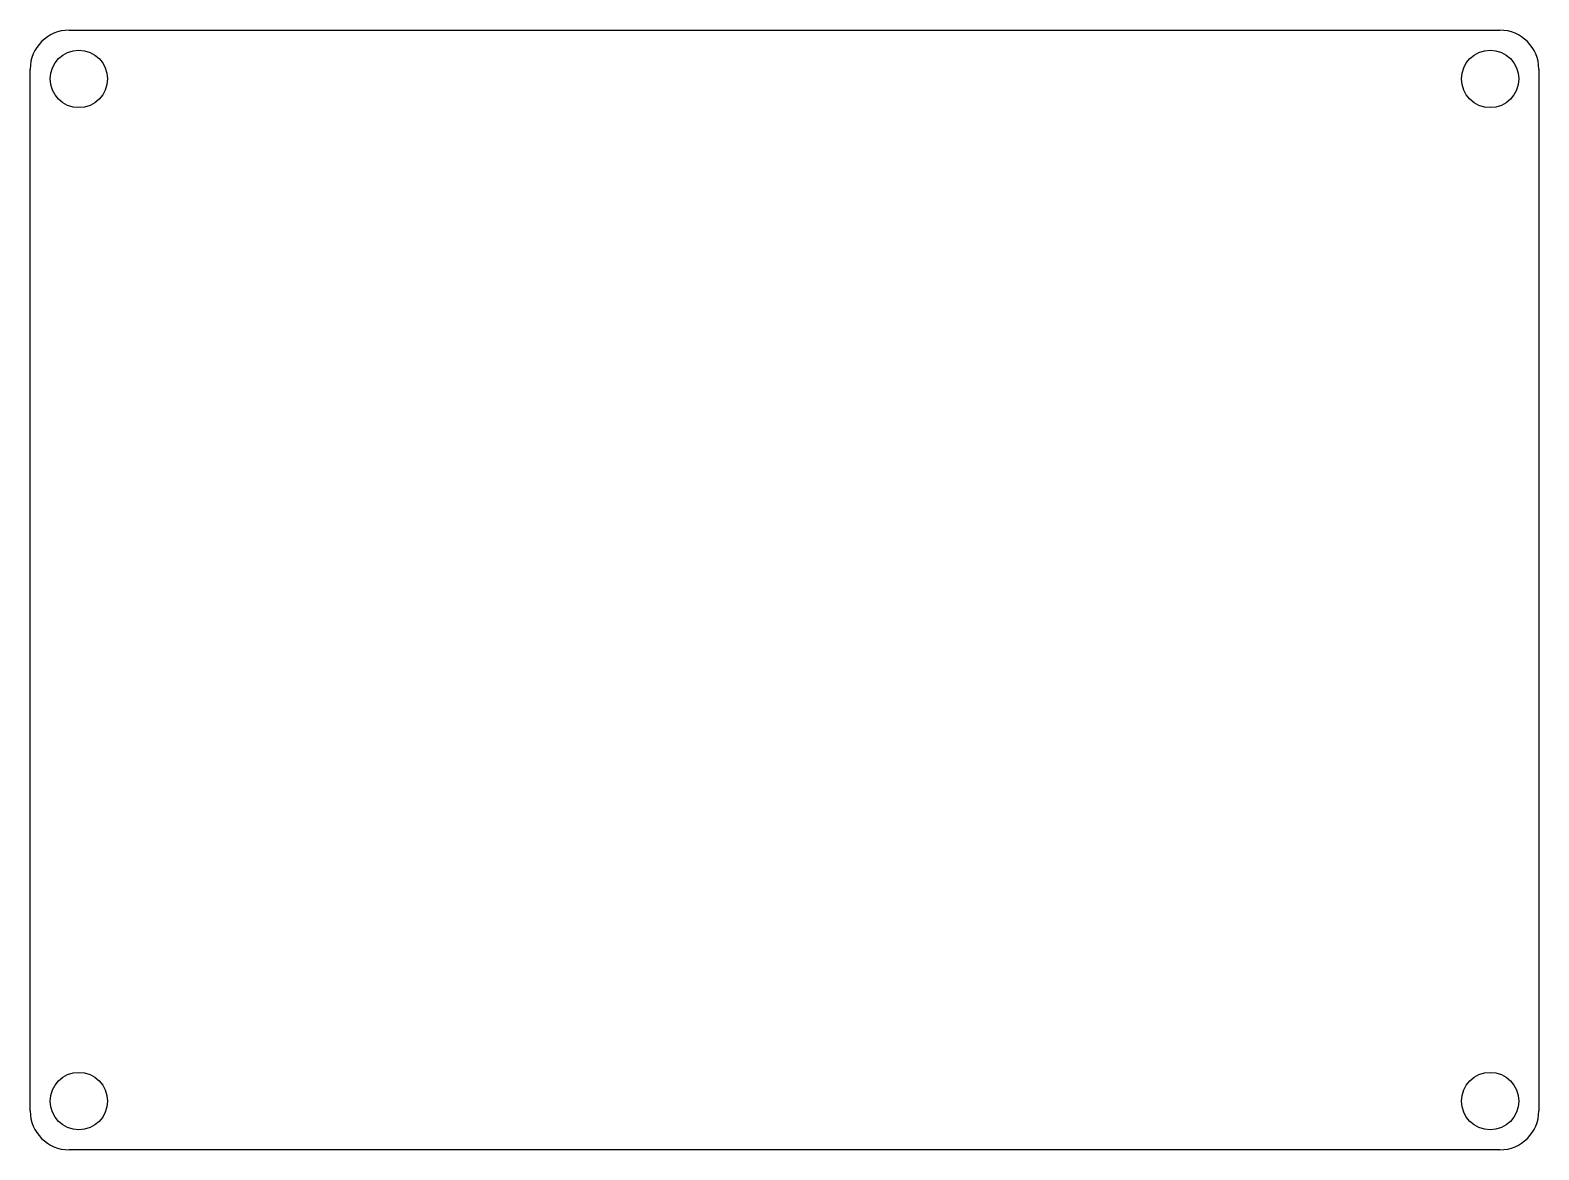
# Model space of a CAD drawing. Extents: x 0 to 78.7, y 0 to 58.4.
import ezdxf

# ---------------------------------------------------------------- set-up
doc = ezdxf.new("R2010")
doc.units = 0
doc.layers.add('20', color=7, linetype='CONTINUOUS')

msp = doc.modelspace()

# ---------------------------------------------------------------- linework, layer by layer
at = {"layer": '20'}
for p, q in [((2.032, 58.42), (76.708, 58.42)), ((0, 2.032), (0, 56.388)), ((78.74, 56.388), (78.74, 2.032)), ((76.708, 0), (2.032, 0))]:
    msp.add_line(p, q, dxfattribs=at)
for centre in [(2.54, 55.88), (76.2, 55.88), (2.54, 2.54), (76.2, 2.54)]:
    msp.add_circle(centre, 1.5, dxfattribs=at)
for centre, start, end in [((2.032, 56.388), 90, 180), ((76.708, 56.388), 0, 90), ((2.032, 2.032), 180, 270), ((76.708, 2.032), 270, 0)]:
    msp.add_arc(centre, 2.032, start, end, dxfattribs=at)

doc.saveas('drawing.dxf')
